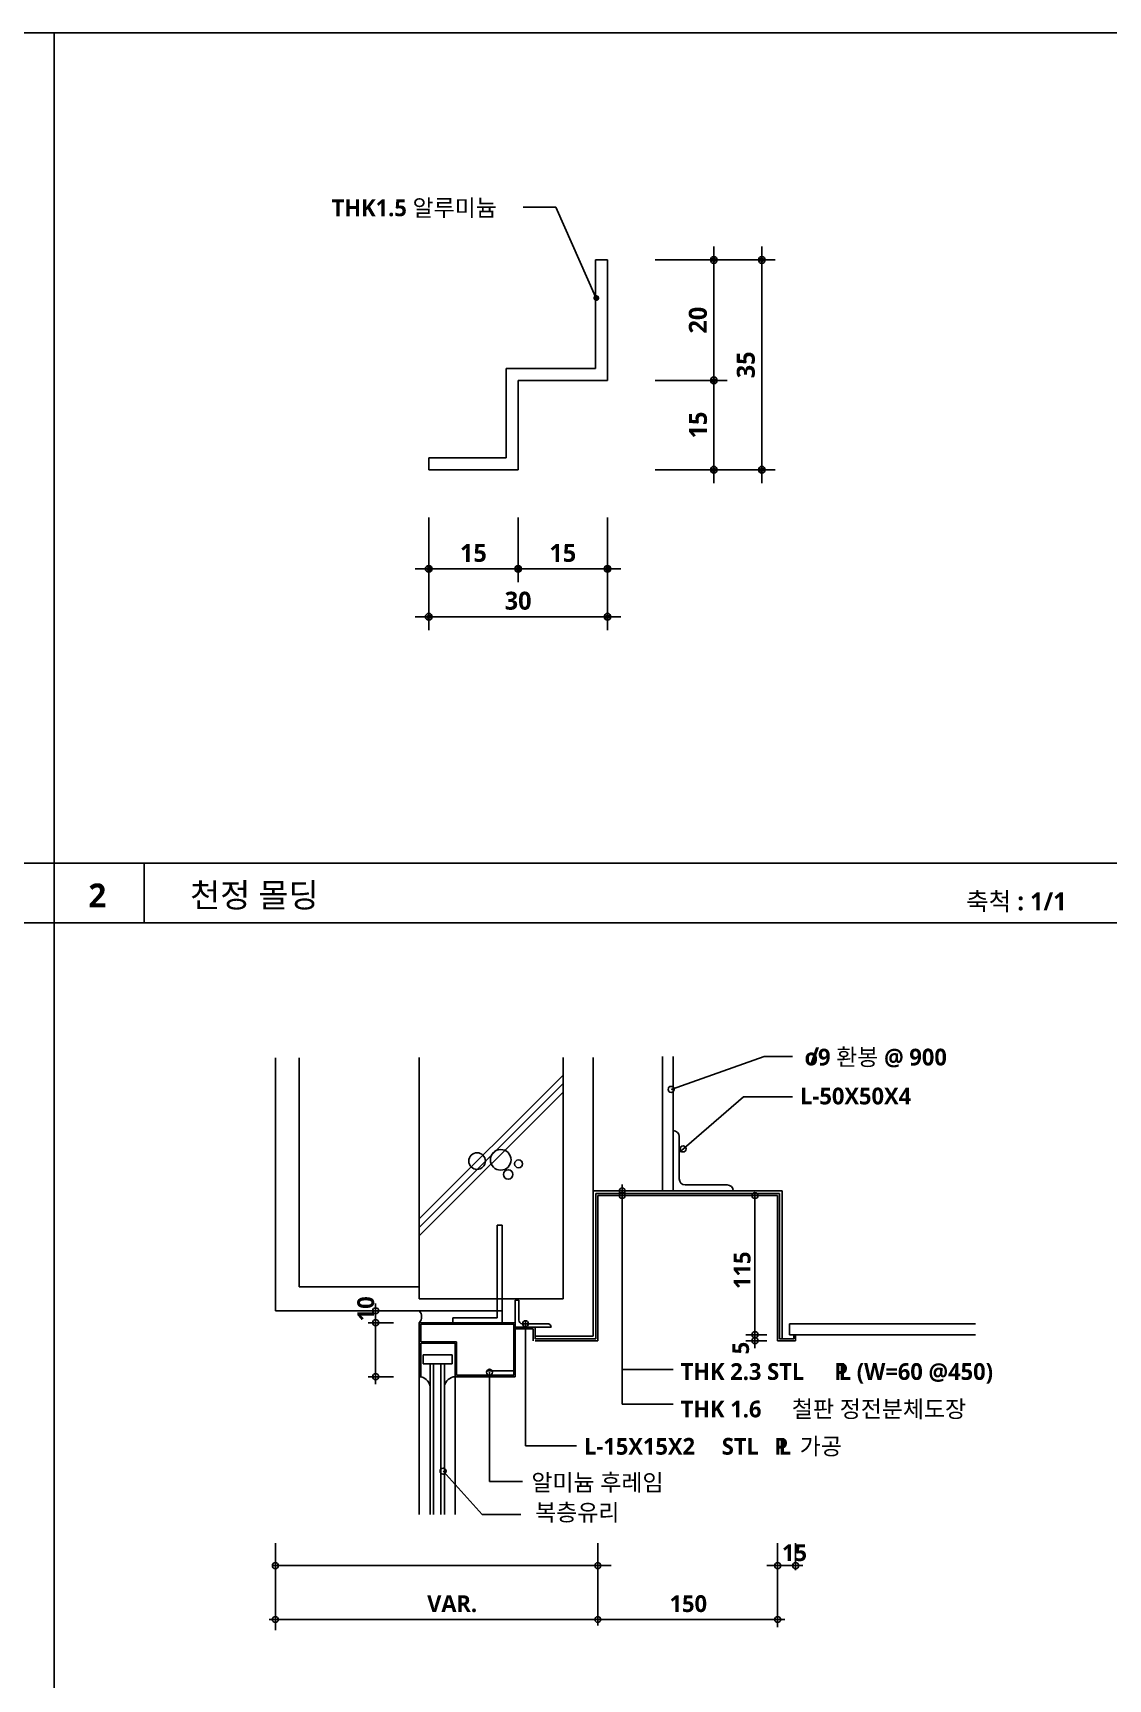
# Model space of a CAD drawing. Header units: millimetres. Extents: x 200 to 163856, y 0 to 163394.
# Drawn here: x 18738 to 20532, y 2994 to 5740 of the extents above; entities that cross this region are included whole.
import ezdxf

# ---------------------------------------------------------------- set-up
doc = ezdxf.new("R2010")
doc.units = ezdxf.units.MM
doc.header["$LTSCALE"] = 10
doc.layers.get('DEFPOINTS').update_dxf_attribs({"color": 181})
for name, color, linetype in [('A-ANNO-GRA1', 7, 'Continuous'), ('A-ANNO-TEXT1', 7, 'Continuous'), ('A-ST-AXIS-DIM', 7, 'Continuous'), ('COL', 2, 'Continuous'), ('DIM', 4, 'Continuous'), ('F', 4, 'Continuous'), ('HAT', 5, 'Continuous'), ('LEADER', 7, 'Continuous')]:
    doc.layers.add(name, color=color, linetype=linetype)
doc.styles.add('2020음성 1차', font='')
doc.styles.get('2020음성 1차').set_extended_font_data('NanumGothic', bold=True)
doc.dimstyles.new('NDIM10', dxfattribs={"dimscale": 10, "dimtxt": 3, "dimasz": 0.75, "dimexe": 2, "dimexo": 2, "dimgap": 1, "dimtad": 1, "dimdec": 1, "dimdsep": 46, "dimtxsty": '2020음성 1차', "dimblk": 'Z_DOT', "dimcen": 3, "dimdle": 3, "dimclrd": 256, "dimclre": 256, "dimclrt": 3, "dimadec": 0, "dimazin": 0, "dimtfac": 1, "dimtdec": 1, "dimtix": 1, "dimtmove": 2, "dimatfit": 3, "dimfxl": 1, "dimtolj": 1, "dimtzin": 0, "dimlwd": -1, "dimlwe": -1, "dimarcsym": 0})

# ---------------------------------------------------------------- blocks, each defined once
blk = doc.blocks.new('Z_DOT')
at = {"layer": 'DIM', "color": 0}
for p, q in [((-3, 0), (3, 0)), ((0, -3), (0, 3))]:
    blk.add_line(p, q, dxfattribs=at)
for radius in [0.75, 0.375]:
    blk.add_circle((0, 0), radius, dxfattribs=at)
blk = doc.blocks.new('*D6800')
at = {"layer": 'A-ST-AXIS-DIM'}
for p, q in [((19547.7, 4931.6), (19547.7, 4825.9)), ((19696.7, 4931.6), (19696.7, 4825.9)), ((19689.2, 4845.9), (19555.2, 4845.9))]:
    blk.add_line(p, q, dxfattribs=at)
at = {"layer": 'DEFPOINTS', "color": 0}
for p in [(19547.7, 4951.6), (19696.7, 4951.6), (19547.7, 4845.9)]:
    blk.add_point(p, dxfattribs=at)
at = {"layer": 'A-ST-AXIS-DIM', "linetype": 'ByBlock', "xscale": 7.5, "yscale": 7.5, "zscale": 7.5, "rotation": 180}
blk.add_blockref('Z_DOT', (19547.7, 4845.9), dxfattribs=at)
at = {"layer": 'A-ST-AXIS-DIM', "linetype": 'ByBlock', "xscale": 7.5, "yscale": 7.5, "zscale": 7.5}
blk.add_blockref('Z_DOT', (19696.7, 4845.9), dxfattribs=at)
at = {"layer": 'A-ST-AXIS-DIM', "color": 3, "insert": (19622.2, 4872.3), "char_height": 30, "attachment_point": 5, "style": '2020음성 1차'}
blk.add_mtext('\\A1;15', dxfattribs=at)
blk = doc.blocks.new('*D6801')
at = {"layer": 'A-ST-AXIS-DIM'}
for p, q in [((19398.6, 4931.6), (19398.6, 4825.9)), ((19547.7, 4931.6), (19547.7, 4825.9)), ((19540.2, 4845.9), (19406.1, 4845.9))]:
    blk.add_line(p, q, dxfattribs=at)
at = {"layer": 'DEFPOINTS', "color": 0}
for p in [(19398.6, 4951.6), (19547.7, 4951.6), (19398.6, 4845.9)]:
    blk.add_point(p, dxfattribs=at)
at = {"layer": 'A-ST-AXIS-DIM', "linetype": 'ByBlock', "xscale": 7.5, "yscale": 7.5, "zscale": 7.5, "rotation": 180}
blk.add_blockref('Z_DOT', (19398.6, 4845.9), dxfattribs=at)
at = {"layer": 'A-ST-AXIS-DIM', "linetype": 'ByBlock', "xscale": 7.5, "yscale": 7.5, "zscale": 7.5}
blk.add_blockref('Z_DOT', (19547.7, 4845.9), dxfattribs=at)
at = {"layer": 'A-ST-AXIS-DIM', "color": 3, "insert": (19473.1, 4872.3), "char_height": 30, "attachment_point": 5, "style": '2020음성 1차'}
blk.add_mtext('\\A1;15', dxfattribs=at)
blk = doc.blocks.new('*D6802')
at = {"layer": 'A-ST-AXIS-DIM'}
for p, q in [((19398.6, 4931.6), (19398.6, 4745.9)), ((19696.7, 4931.6), (19696.7, 4745.9)), ((19689.2, 4765.9), (19406.1, 4765.9))]:
    blk.add_line(p, q, dxfattribs=at)
at = {"layer": 'DEFPOINTS', "color": 0}
for p in [(19398.6, 4951.6), (19696.7, 4951.6), (19398.6, 4765.9)]:
    blk.add_point(p, dxfattribs=at)
at = {"layer": 'A-ST-AXIS-DIM', "linetype": 'ByBlock', "xscale": 7.5, "yscale": 7.5, "zscale": 7.5, "rotation": 180}
blk.add_blockref('Z_DOT', (19398.6, 4765.9), dxfattribs=at)
at = {"layer": 'A-ST-AXIS-DIM', "linetype": 'ByBlock', "xscale": 7.5, "yscale": 7.5, "zscale": 7.5}
blk.add_blockref('Z_DOT', (19696.7, 4765.9), dxfattribs=at)
at = {"layer": 'A-ST-AXIS-DIM', "color": 3, "insert": (19547.7, 4792.5), "char_height": 30, "attachment_point": 5, "style": '2020음성 1차'}
blk.add_mtext('\\A1;30', dxfattribs=at)
blk = doc.blocks.new('*D6803')
at = {"layer": 'A-ST-AXIS-DIM'}
for p, q in [((19776.4, 5160.3), (19894.1, 5160.3)), ((19874.1, 5018.7), (19874.1, 5152.8)), ((19776.4, 5011.2), (19894.1, 5011.2))]:
    blk.add_line(p, q, dxfattribs=at)
at = {"layer": 'DEFPOINTS', "color": 0}
for p in [(19756.4, 5160.3), (19874.1, 5160.3), (19756.4, 5011.2)]:
    blk.add_point(p, dxfattribs=at)
at = {"layer": 'A-ST-AXIS-DIM', "linetype": 'ByBlock', "xscale": 7.5, "yscale": 7.5, "zscale": 7.5}
for p, rotation in [((19874.1, 5160.3), 90), ((19874.1, 5011.2), 270)]:
    blk.add_blockref('Z_DOT', p, dxfattribs=dict(at, rotation=rotation))
at = {"layer": 'A-ST-AXIS-DIM', "color": 3, "insert": (19847.8, 5085.8), "char_height": 30, "attachment_point": 5, "rotation": 90, "style": '2020음성 1차'}
blk.add_mtext('\\A1;15', dxfattribs=at)
blk = doc.blocks.new('*D6804')
at = {"layer": 'A-ST-AXIS-DIM'}
for p, q in [((19776.4, 5361.2), (19894.1, 5361.2)), ((19874.1, 5167.8), (19874.1, 5353.7)), ((19776.4, 5160.3), (19894.1, 5160.3))]:
    blk.add_line(p, q, dxfattribs=at)
at = {"layer": 'DEFPOINTS', "color": 0}
for p in [(19756.4, 5361.2), (19874.1, 5361.2), (19756.4, 5160.3)]:
    blk.add_point(p, dxfattribs=at)
at = {"layer": 'A-ST-AXIS-DIM', "linetype": 'ByBlock', "xscale": 7.5, "yscale": 7.5, "zscale": 7.5}
for p, rotation in [((19874.1, 5361.2), 90), ((19874.1, 5160.3), 270)]:
    blk.add_blockref('Z_DOT', p, dxfattribs=dict(at, rotation=rotation))
at = {"layer": 'A-ST-AXIS-DIM', "color": 3, "insert": (19847.6, 5260.8), "char_height": 30, "attachment_point": 5, "rotation": 90, "style": '2020음성 1차'}
blk.add_mtext('\\A1;20', dxfattribs=at)
blk = doc.blocks.new('*D6805')
at = {"layer": 'A-ST-AXIS-DIM'}
for p, q in [((19776.4, 5361.2), (19974.1, 5361.2)), ((19954.1, 5018.7), (19954.1, 5353.7)), ((19776.4, 5011.2), (19974.1, 5011.2))]:
    blk.add_line(p, q, dxfattribs=at)
at = {"layer": 'DEFPOINTS', "color": 0}
for p in [(19756.4, 5361.2), (19954.1, 5361.2), (19756.4, 5011.2)]:
    blk.add_point(p, dxfattribs=at)
at = {"layer": 'A-ST-AXIS-DIM', "linetype": 'ByBlock', "xscale": 7.5, "yscale": 7.5, "zscale": 7.5}
for p, rotation in [((19954.1, 5361.2), 90), ((19954.1, 5011.2), 270)]:
    blk.add_blockref('Z_DOT', p, dxfattribs=dict(at, rotation=rotation))
at = {"layer": 'A-ST-AXIS-DIM', "color": 3, "insert": (19927.6, 5186.2), "char_height": 30, "attachment_point": 5, "rotation": 90, "style": '2020음성 1차'}
blk.add_mtext('\\A1;35', dxfattribs=at)

msp = doc.modelspace()

# ---------------------------------------------------------------- linework, layer by layer
at = {"layer": 'A-ANNO-GRA1'}
for p, q in [((18773.74135, 5740), (18773.74135, 200)), ((17000, 4355), (24094.9654, 4355)), ((18923.74135, 4355), (18923.74135, 4255)), ((17000, 4255), (24094.9654, 4255))]:
    msp.add_line(p, q, dxfattribs=at)
at = {"layer": 'A-ANNO-TEXT1'}
for p, q in [((19676.87212, 5361.24373), (19676.87212, 5180.18765)), ((19696.74788, 5361.24373), (19696.74788, 5160.3119)), ((19527.80396, 5180.18765), (19527.80396, 5031.11949)), ((19676.87212, 5180.18765), (19527.80396, 5180.18765)), ((19547.67971, 5160.3119), (19547.67971, 5011.24373)), ((19696.74788, 5160.3119), (19547.67971, 5160.3119)), ((19527.80396, 5031.11949), (19398.61155, 5031.11949)), ((19398.61155, 5011.24373), (19398.61155, 5031.11949)), ((19547.67971, 5011.24373), (19398.61155, 5011.24373)), ((20000.46294, 3585.93103), (20310.75176, 3585.93103)), ((20000.46294, 3585.93103), (20000.46294, 3568)), ((20000.46294, 3568), (20310.75176, 3568))]:
    msp.add_line(p, q, dxfattribs=at)
at = {"layer": 'A-ST-AXIS-DIM'}
for p, q in [((19930.55949, 3808), (19930.55949, 3807.02141)), ((19942.74135, 3545.36881), (19942.74135, 3805.36881)), ((19339.94135, 3608), (19297.44135, 3608)), ((19309.94135, 3485.36881), (19309.94135, 3620.36881)), ((19297.44135, 3588), (19339.94135, 3588)), ((19927.74135, 3568), (19962.74135, 3568)), ((19927.74135, 3558), (19962.74135, 3558)), ((19297.44135, 3498), (19339.94135, 3498)), ((19142.75949, 3220.36881), (19142.75949, 3075.36881)), ((19680.55949, 3220.36881), (19680.55949, 3082.86881)), ((19980.55949, 3220.36881), (19980.55949, 3080.36881)), ((20010.55949, 3220.36881), (20010.55949, 3175.36881)), ((19137.44135, 3182.86881), (19702.74135, 3182.86881)), ((20022.74135, 3182.86881), (19962.74135, 3182.86881)), ((19132.44135, 3092.86881), (19992.74135, 3092.86881))]:
    msp.add_line(p, q, dxfattribs=at)
for centre in [(19942.74135, 3800.2), (19309.94135, 3608), (19309.94135, 3588), (19942.74135, 3568), (19942.74135, 3558), (19309.94135, 3498), (19142.75949, 3182.86881), (19680.55949, 3182.86881), (19980.55949, 3182.86881), (20010.55949, 3182.86881), (19142.75949, 3092.86881), (19680.55949, 3092.86881), (19980.55949, 3092.86881)]:
    msp.add_circle(centre, 5, dxfattribs=at)
at = {"layer": 'COL'}
for p, q in [((19382.75949, 4030.36881), (19382.75949, 3628)), ((19622.75949, 4030.36881), (19622.75949, 3628)), ((19622.75949, 3628), (19382.75949, 3628))]:
    msp.add_line(p, q, dxfattribs=at)
at = {"layer": 'DEFPOINTS'}
msp.add_lwpolyline([(17000, 200), (24094.9654, 200), (24094.9654, 5740), (17000, 5740)], close=True, dxfattribs=at)
at = {"layer": 'F'}
for p, q in [((19142.75949, 4030.09971), (19142.75949, 3608)), ((19182.75949, 4030.09971), (19182.75949, 3648)), ((19672.75949, 4030.36881), (19672.75949, 3565.8)), ((19788.35949, 4032.29971), (19788.35949, 3808)), ((19806.35949, 3808), (19806.35949, 4032.29971)), ((19816.35949, 3898.6), (19816.35949, 3828)), ((19826.35949, 3818), (19896.35949, 3818)), ((19672.75949, 3808), (19988.35949, 3808)), ((19672.75949, 3565.8), (19672.75949, 3808)), ((19677.35949, 3803.4), (19983.75949, 3803.4)), ((19677.35949, 3561.2), (19677.35949, 3803.4)), ((19680.55949, 3800.2), (19980.55949, 3800.2)), ((19680.55949, 3558), (19680.55949, 3800.2)), ((19980.55949, 3558), (19980.55949, 3800.2)), ((19983.75949, 3561.2), (19983.75949, 3803.4)), ((19988.35949, 3561.2), (19988.35949, 3808)), ((19512.94416, 3596), (19512.94416, 3750.71238)), ((19512.94416, 3750.71238), (19520.94878, 3750.71238)), ((19520.94878, 3596), (19520.94878, 3750.71238)), ((19520.94878, 3588), (19520.94878, 3750.71238)), ((19182.75949, 3648), (19382.75949, 3648)), ((19542.75949, 3625.8), (19542.75949, 3500.8)), ((19548.75949, 3625.8), (19542.75949, 3625.8)), ((19548.75949, 3592.4), (19548.75949, 3625.8)), ((19142.75949, 3608), (19520.19724, 3608)), ((19382.75949, 3588), (19382.75949, 3267.86881)), ((19542.75949, 3588), (19382.75949, 3588)), ((19385.15949, 3585.6), (19385.15949, 3556.42192)), ((19385.15949, 3585.6), (19540.35949, 3585.6)), ((19438.54885, 3588), (19438.54885, 3596)), ((19438.54885, 3596), (19512.94416, 3596)), ((19540.35949, 3585.6), (19540.35949, 3500.4)), ((19542.75949, 3498), (19542.75949, 3588)), ((19542.75949, 3580.4), (19602.75949, 3580.4)), ((19572.75949, 3578), (19542.75949, 3578)), ((19554.75949, 3586.4), (19596.75949, 3586.4)), ((19560.03497, 3590.28778), (19560.03497, 3572.78778)), ((19572.75949, 3578), (19572.75949, 3558)), ((19575.95949, 3580.4), (19575.95949, 3561.2)), ((19385.15949, 3556.42192), (19445.15949, 3556.42192)), ((19385.15949, 3497.76232), (19385.15949, 3554.02192)), ((19442.75949, 3554.02192), (19385.15949, 3554.02192)), ((19442.75949, 3554.02192), (19442.75949, 3267.86881)), ((19445.15949, 3556.42192), (19445.15949, 3500.4)), ((19672.75949, 3565.8), (19575.95949, 3565.8)), ((19677.35949, 3561.2), (19575.95949, 3561.2)), ((19680.55949, 3558), (19575.95949, 3558)), ((20010.55949, 3558), (19980.55949, 3558)), ((20007.35949, 3561.2), (19983.75949, 3561.2)), ((20007.35949, 3568), (20010.55949, 3568)), ((20007.35949, 3561.2), (20007.35949, 3568)), ((20010.55949, 3558), (20010.55949, 3568)), ((19389.33313, 3519.65782), (19389.33313, 3534.65782)), ((19389.33313, 3534.65782), (19437.67452, 3534.65782)), ((19389.33313, 3519.65782), (19437.67452, 3519.65782)), ((19400.75949, 3519.65782), (19400.75949, 3267.86881)), ((19406.75949, 3519.65782), (19406.75949, 3267.86881)), ((19418.75949, 3519.65782), (19418.75949, 3267.86881)), ((19424.75949, 3519.65782), (19424.75949, 3267.86881)), ((19437.67452, 3534.65782), (19437.67452, 3519.65782)), ((19442.75949, 3498), (19542.75949, 3498)), ((19540.35949, 3500.4), (19445.15949, 3500.4))]:
    msp.add_line(p, q, dxfattribs=at)
for centre, radius, start, end in [((19806.35949, 3898.6), 10, 0, 90), ((19826.35949, 3828), 10, 180, 270), ((19896.35949, 3808), 10, 0, 90), ((19372.13828, 3598), 14.58801, 316.72549135, 43.27450865), ((19554.75949, 3592.4), 6, 180, 270), ((19596.75949, 3580.4), 6, 0, 90), ((19382.09493, 3479.0536), 18.95805, 10.0950148, 87.99114922), ((19443.42404, 3479.0536), 18.95805, 92.00885078, 169.9049852)]:
    msp.add_arc(centre, radius, start, end, dxfattribs=at)
at = {"layer": 'HAT'}
for p, q in [((19622.75949, 4001.24734), (19382.75949, 3761.24734)), ((19622.75949, 3987.10521), (19382.75949, 3747.10521)), ((19622.75949, 3972.96307), (19382.75949, 3732.96307))]:
    msp.add_line(p, q, dxfattribs=at)
for centre, radius in [((19518.62134, 3859.79388), 17.27016), ((19479.18294, 3857.73509), 13.85728), ((19548.35674, 3853.1549), 6.64238), ((19531.08658, 3835.44294), 7.97084)]:
    msp.add_circle(centre, radius, dxfattribs=at)
at = {"layer": 'LEADER'}
for p, q in [((19610.63763, 5449.04685), (19556.09842, 5449.04685)), ((19676.87212, 5299.76266), (19610.63763, 5449.04685)), ((19696.74788, 5361.24373), (19676.87212, 5361.24373)), ((19957.87136, 4032.29971), (19802.87136, 3977.29971)), ((20005.37136, 4032.29971), (19957.87136, 4032.29971)), ((19923.75749, 3964.79971), (19816.25749, 3872.29971)), ((20005.37136, 3964.79971), (19923.75749, 3964.79971)), ((19721.20724, 3452.07579), (19721.20724, 3818.43973)), ((19559.94135, 3382.86881), (19559.94135, 3585.36881)), ((19542.33313, 3507.59971), (19497.33313, 3507.59971)), ((19499.94135, 3322.86881), (19499.94135, 3505.36881)), ((19806.20724, 3510.20911), (19721.20724, 3510.20911)), ((19806.20724, 3452.07579), (19721.20724, 3452.07579)), ((19644.94135, 3382.86881), (19559.94135, 3382.86881)), ((19422.44135, 3340.36881), (19487.44135, 3267.86881)), ((19554.94135, 3322.86881), (19499.94135, 3322.86881)), ((19552.44135, 3267.86881), (19487.44135, 3267.86881))]:
    msp.add_line(p, q, dxfattribs=at)
at = {"layer": 'LEADER', "const_width": 4.96894}
msp.add_lwpolyline([(19680.59883, 5297.61104, -1), (19675.62989, 5297.61104, -1)], format="xyb", close=True, dxfattribs=at)
at = {"layer": 'LEADER', "color": 2}
for centre in [(19802.87136, 3977.29971), (19822.88215, 3878)]:
    msp.add_circle(centre, 5, dxfattribs=at)
at = {"layer": 'LEADER'}
for centre in [(19721.20724, 3808), (19721.20724, 3800.2), (19559.94135, 3586.4), (19499.94135, 3505.36881), (19422.44135, 3340.36881)]:
    msp.add_circle(centre, 5, dxfattribs=at)

# ---------------------------------------------------------------- texts
at = {"layer": 'A-ANNO-TEXT1', "style": '2020음성 1차'}
for s, height, p in [('THK1.5 알루미늄', 28, (19236.79151, 5434.19488)), ('o9 환봉 @ 900', 28, (20025.37136, 4017.29971)), ('/', 30, (20033.62352, 4017.29971)), ('L-50X50X4', 28, (20017.87136, 3952.29971)), ('THK 2.3 STL', 28, (19818.74564, 3492.59971)), ('P', 28, (20074.87956, 3492.59971)), ('L (W=60 @450)', 28, (20082.37956, 3492.59971)), ('철판 정전분체도장', 28, (20004.31106, 3430.09971)), ('THK 1.6', 28, (19818.74564, 3430.09971)), ('L-15X15X2', 28, (19657.44135, 3367.86881)), ('STL', 28, (19887.44135, 3367.86881)), ('P', 28, (19974.83313, 3367.86881)), ('L', 28, (19982.33313, 3367.86881)), ('가공', 28, (20017.43828, 3367.86881)), ('알미늄 후레임', 28, (19569.83151, 3307.59971)), ('복층유리', 28, (19576.11686, 3257.59971)), ('15', 28, (19987.74135, 3190.36881)), ('VAR.', 28, (19395.95357, 3105.36881)), ('150', 28, (19800.24135, 3105.36881))]:
    msp.add_text(s, height=height, dxfattribs=at).set_placement(p)
at = {"layer": 'A-ANNO-TEXT1', "linetype": 'Continuous', "style": '2020음성 1차'}
for s, height, p in [('2', 40, (18830.94695, 4280.82726)), ('천정 몰딩', 40, (19000.60126, 4281.35983)), ('축척 : 1/1', 30, (20294.88619, 4276.12645))]:
    msp.add_text(s, height=height, dxfattribs=at).set_placement(p)
at = {"layer": 'A-ANNO-TEXT1', "style": '2020음성 1차'}
for s, p in [('115', (19935.24135, 3644.29547)), ('10', (19307.44135, 3590.36881)), ('5', (19932.74135, 3535.36881))]:
    msp.add_text(s, height=28, rotation=90, dxfattribs=at).set_placement(p)

# ---------------------------------------------------------------- dimensions: what is measured, and where the dimension line sits
at = {"layer": 'A-ST-AXIS-DIM'}
for base, p1, p2, angle, text, picture, middle in [((19874.13342, 5361.24373), (19756.37514, 5160.3119), (19756.37514, 5361.24373), 90, '20', '*D6804', (19847.64194, 5260.77782)), ((19954.13342, 5361.24373), (19756.37514, 5011.24373), (19756.37514, 5361.24373), 90, '35', '*D6805', (19927.57802, 5186.24373)), ((19874.13342, 5160.3119), (19756.37514, 5011.24373), (19756.37514, 5160.3119), 90, '15', '*D6803', (19847.76978, 5085.77782)), ((19398.61155, 4845.91229), (19547.67971, 4951.61647), (19398.61155, 4951.61647), 180, '15', '*D6801', (19473.14563, 4872.27593)), ((19398.61155, 4765.91229), (19696.74788, 4951.61647), (19398.61155, 4951.61647), 180, '30', '*D6802', (19547.67971, 4792.46769)), ((19547.67971, 4845.91229), (19696.74788, 4951.61647), (19547.67971, 4951.61647), 180, '15', '*D6800', (19622.21379, 4872.27593))]:
    dim = msp.add_linear_dim(base=base, p1=p1, p2=p2, angle=angle, text=text, dimstyle='NDIM10', override={"dimtxsty": '2020음성 1차'}, dxfattribs=at)
    dim.commit()
    dim.dimension.update_dxf_attribs({"geometry": picture, "text_midpoint": middle})

doc.saveas('drawing.dxf')
